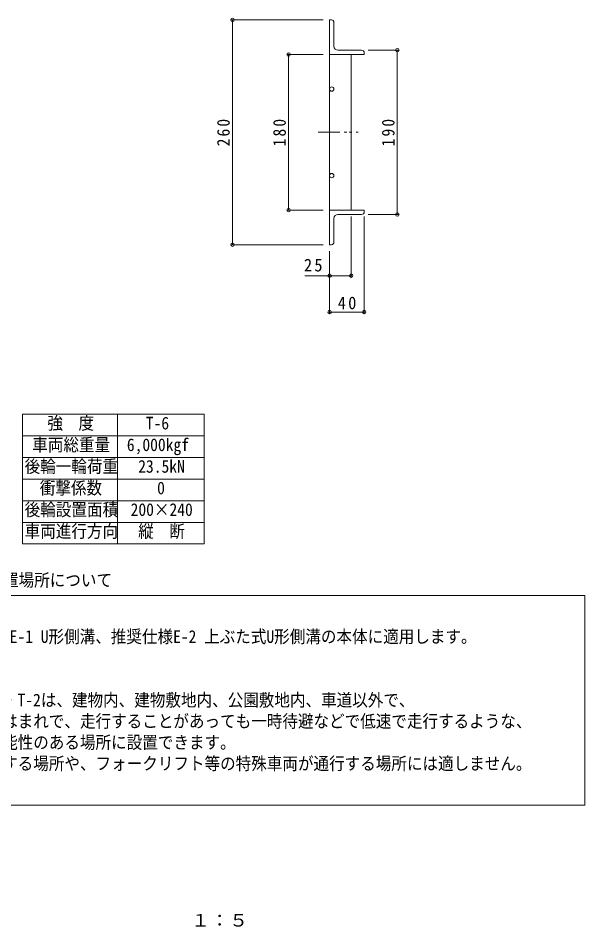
# Model space of a CAD drawing. Units: millimetres, scale not verified. Extents: x -756 to 910, y -687 to 502.
# Drawn here: x 255 to 910, y -680 to 371 of the extents above; entities that cross this region are included whole.
import ezdxf
from ezdxf.enums import TextEntityAlignment as Align

# ---------------------------------------------------------------- set-up
doc = ezdxf.new("R2010")
doc.units = ezdxf.units.MM
doc.header["$LTSCALE"] = 5
doc.header["$PDMODE"] = 32
doc.header["$PDSIZE"] = 4
doc.linetypes.add('DOUBLE_CHAIN1', pattern=[8.8, 5, -1, 0.6, -0.6, 0.6, -1])
for name, color, linetype, lineweight in [('A-1_ピット', 2, 'Continuous', 9), ('A-2_蓋', 3, 'Continuous', 9), ('A-4_寸法', 7, 'Continuous', 9), ('F-5_F-5ﾚｲﾔ', 7, 'Continuous', 9)]:
    doc.layers.add(name, color=color, linetype=linetype, lineweight=lineweight)
doc.styles.add('ＭＳ ゴシック', font='')
doc.styles.get('ＭＳ ゴシック').set_extended_font_data('MS Gothic')

msp = doc.modelspace()

# ---------------------------------------------------------------- linework, layer by layer
at = {"layer": 'A-1_ピット'}
for p, q in [((617.028, 368.959), (615.028, 368.959)), ((620.028, 365.959), (620.028, 338.459)), ((652.028, 333.959), (624.528, 333.959)), ((655.028, 330.959), (655.028, 328.959)), ((655.028, 146.959), (655.028, 148.959)), ((620.028, 111.959), (620.028, 139.459)), ((652.028, 143.959), (624.528, 143.959)), ((617.028, 108.959), (615.028, 108.959))]:
    msp.add_line(p, q, dxfattribs=at)
for points in [[(615.028, 368.959), (615.028, 328.959), (655.028, 328.959)], [(655.028, 148.959), (615.028, 148.959), (615.028, 108.959)]]:
    msp.add_lwpolyline(points, dxfattribs=at)
for centre, radius, start, end in [((617.028, 365.959), 3, 0, 90), ((624.528, 338.459), 4.5, 180, 270), ((652.028, 330.959), 3, 0, 90), ((624.528, 139.459), 4.5, 90, 180), ((652.028, 146.959), 3, 270, 0), ((617.028, 111.959), 3, 270, 0)]:
    msp.add_arc(centre, radius, start, end, dxfattribs=at)
at = {"layer": 'A-2_蓋'}
for p, q in [((615.028, 328.959), (615.028, 148.959)), ((640.028, 328.959), (640.028, 148.959))]:
    msp.add_line(p, q, dxfattribs=at)
at = {"layer": 'A-2_蓋', "linetype": 'DOUBLE_CHAIN1'}
msp.add_line((601.753, 238.959), (647.897, 238.959), dxfattribs=at)
at = {"layer": 'A-2_蓋'}
for centre in [(617.528, 288.959), (617.528, 188.959)]:
    msp.add_circle(centre, 2.5, dxfattribs=at)
at = {"layer": 'A-4_寸法'}
for p, q in [((607.528, 368.959), (501.203, 368.959)), ((502.703, 368.959), (502.703, 108.959)), ((607.528, 328.959), (566.068, 328.959)), ((567.568, 328.959), (567.568, 148.959)), ((659.528, 333.959), (694.743, 333.959)), ((693.243, 333.959), (693.243, 143.959)), ((607.528, 148.959), (566.068, 148.959)), ((640.028, 141.459), (640.028, 71.649)), ((655.028, 141.459), (655.028, 29.649)), ((659.528, 143.959), (694.743, 143.959)), ((607.528, 108.959), (501.203, 108.959)), ((615.028, 101.459), (615.028, 29.649)), ((586.255, 73.149), (640.028, 73.149)), ((615.028, 31.149), (655.028, 31.149))]:
    msp.add_line(p, q, dxfattribs=at)
for p in [(502.703, 368.959), (567.568, 328.959), (693.243, 333.959), (567.568, 148.959), (693.243, 143.959), (502.703, 108.959), (615.028, 73.149), (640.028, 73.149), (615.028, 31.149), (655.028, 31.149)]:
    msp.add_point(p, dxfattribs=at)
at = {"layer": 'F-5_F-5ﾚｲﾔ', "color": 2}
for p, q in [((260, -87.055), (260, -237.055)), ((260, -87.055), (470, -87.055)), ((370, -87.055), (370, -237.055)), ((470, -87.055), (470, -237.055)), ((260, -112.055), (470, -112.055)), ((260, -137.055), (470, -137.055)), ((260, -162.055), (470, -162.055)), ((260, -187.055), (470, -187.055)), ((260, -212.055), (470, -212.055)), ((260, -237.055), (470, -237.055)), ((40, -296.661), (910, -296.661))]:
    msp.add_line(p, q, dxfattribs=at)
msp.add_lwpolyline([(910, -296.661), (910, -539.054), (40, -539.054)], dxfattribs=at)

# ---------------------------------------------------------------- texts
at = {"layer": 'A-4_寸法', "color": 2, "char_height": 14.66, "attachment_point": 7, "rotation": 90, "style": 'ＭＳ ゴシック'}
for s, insert in [('\\T1.27;\\W0.9;260', (499.703, 222.709)), ('\\T1.27;\\W0.9;180', (564.568, 222.709)), ('\\T1.27;\\W0.9;190', (690.243, 222.709))]:
    msp.add_mtext(s, dxfattribs=dict(at, insert=insert))
at = {"layer": 'A-4_寸法', "color": 2, "char_height": 14.66, "attachment_point": 7, "style": 'ＭＳ ゴシック'}
for s, insert in [('\\T1.27;\\W0.95;25', (585.312, 77.865)), ('\\T1.27;\\W0.95;40', (624.403, 34.149))]:
    msp.add_mtext(s, dxfattribs=dict(at, insert=insert))
at = {"layer": 'F-5_F-5ﾚｲﾔ', "style": 'ＭＳ ゴシック', "width": 0.9}
for s, p in [('強\u3000度', (288.75, -109.055)), ('T-6', (402.5, -109.055)), ('車両総重量', (271.25, -134.055)), ('6,000kgf', (380.625, -134.055)), ('後輪一輪荷重', (262.5, -159.055)), ('23.5kN', (393.75, -159.055)), ('衝撃係数', (280, -184.055)), ('0', (415.625, -184.055)), ('後輪設置面積', (262.5, -209.055)), ('200×240', (385, -209.055)), ('車両進行方向', (262.5, -234.055)), ('縦\u3000断', (393.75, -234.055)), ('適用Ｕ形側溝および、設置場所について', (39.559, -290.595)), ('\u3000JIS A 5372 推奨仕様E-1 U形側溝、推奨仕様E-2 上ぶた式U形側溝の本体に適用します。', (56.474, -355.842)), ('\u3000適用荷重 T-14・T-6・T-2は、建物内、建物敷地内、公園敷地内、車道以外で、', (56.474, -429.251)), ('\u3000車両が走行することはまれで、走行することがあっても一時待避などで低速で走行するような、', (56.474, -453.72)), ('\u3000車両が乗り入れる可能性のある場所に設置できます。 ', (56.474, -478.189)), ('\u3000※車両が頻繁に通行する場所や、フォークリフト等の特殊車両が通行する場所には適しません。', (56.474, -502.659))]:
    msp.add_text(s, height=14.66, dxfattribs=at).set_placement(p, align=Align.BOTTOM_LEFT)
at = {"layer": 'F-5_F-5ﾚｲﾔ', "color": 2, "style": 'ＭＳ ゴシック', "width": 1.1}
msp.add_text('１：５', height=14.66, dxfattribs=at).set_placement((454.889, -683.96), align=Align.BOTTOM_LEFT)

doc.saveas('drawing.dxf')
